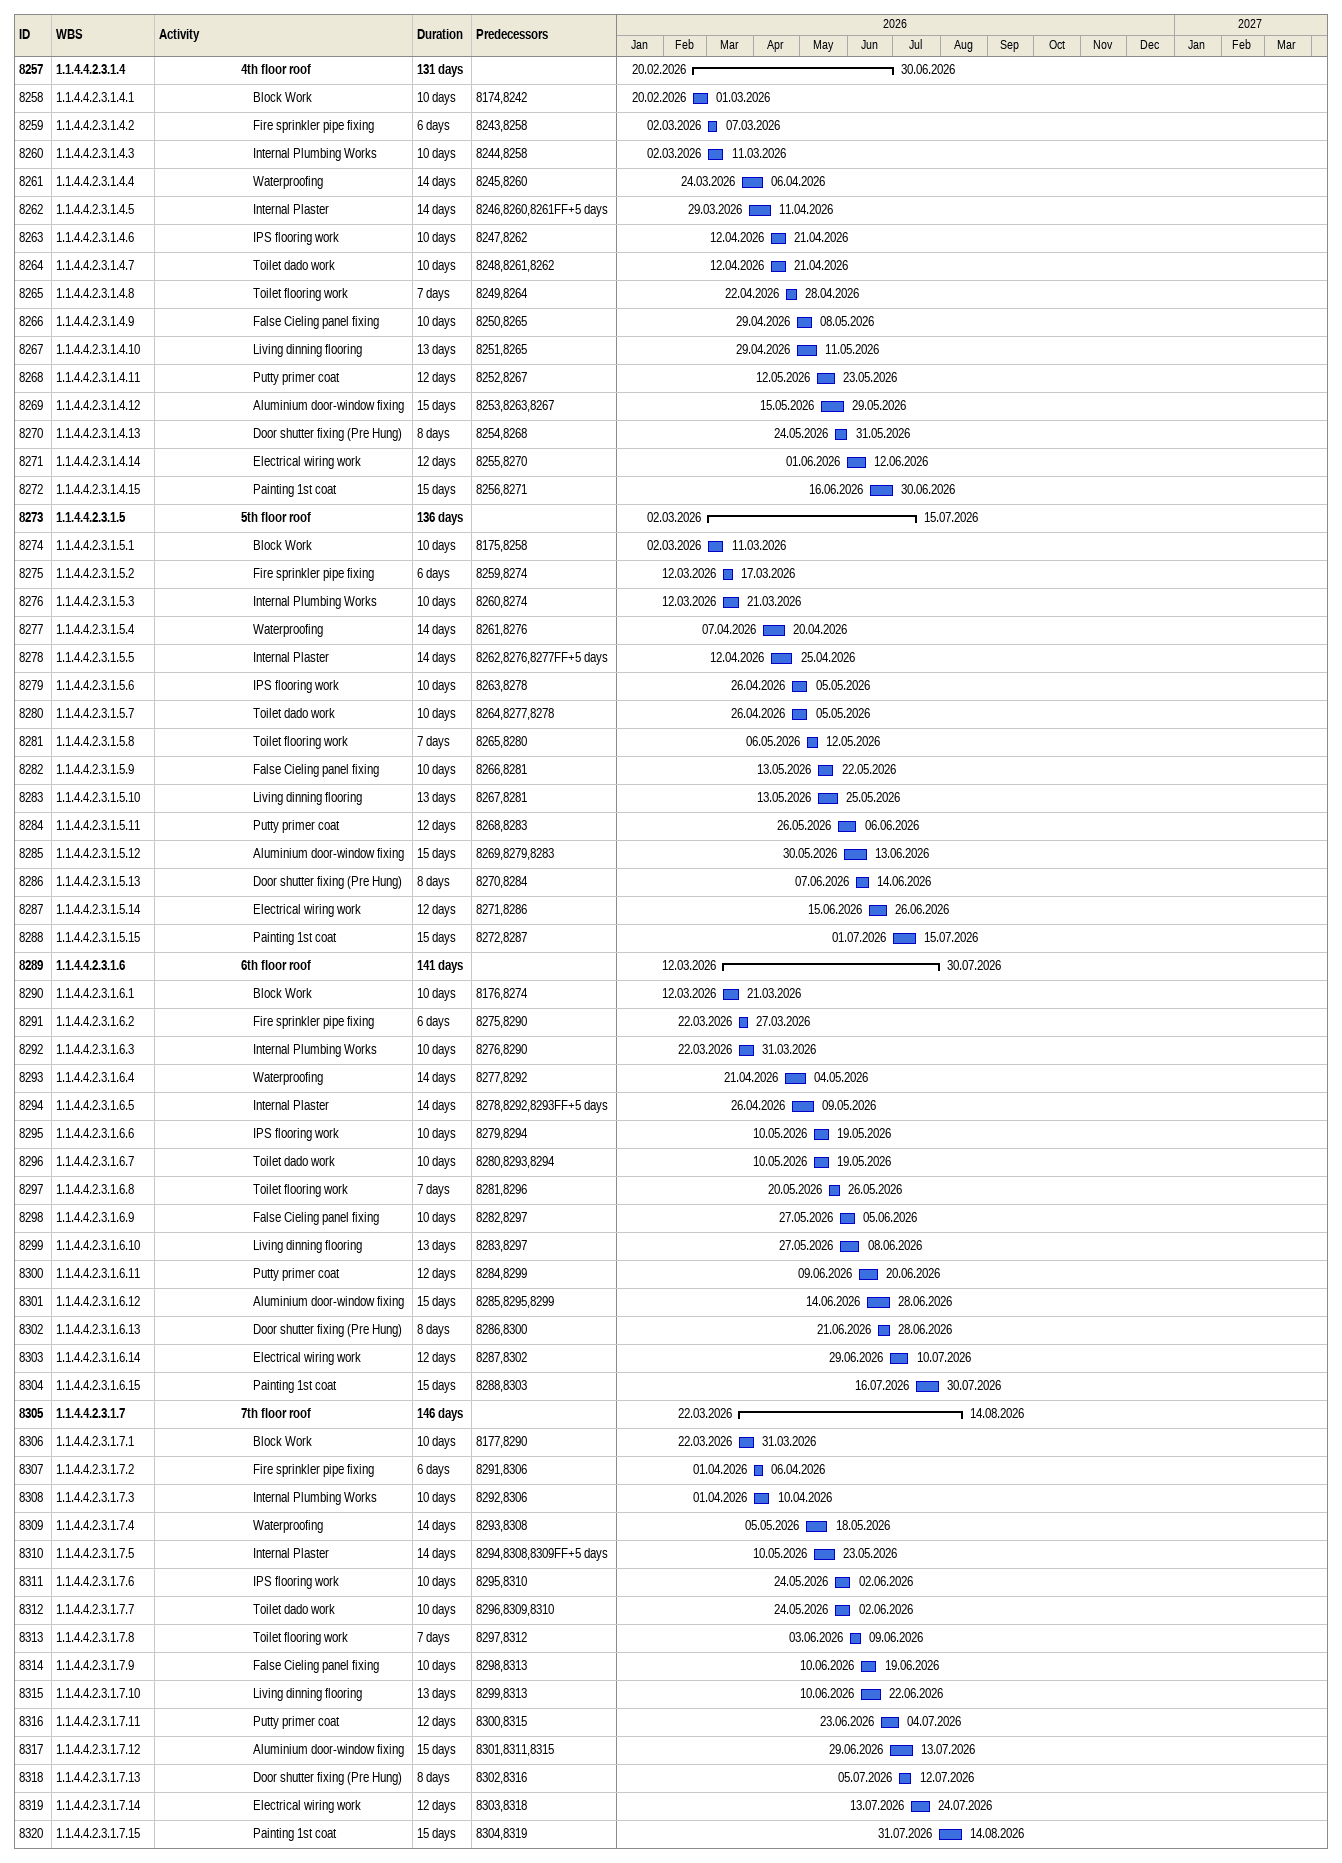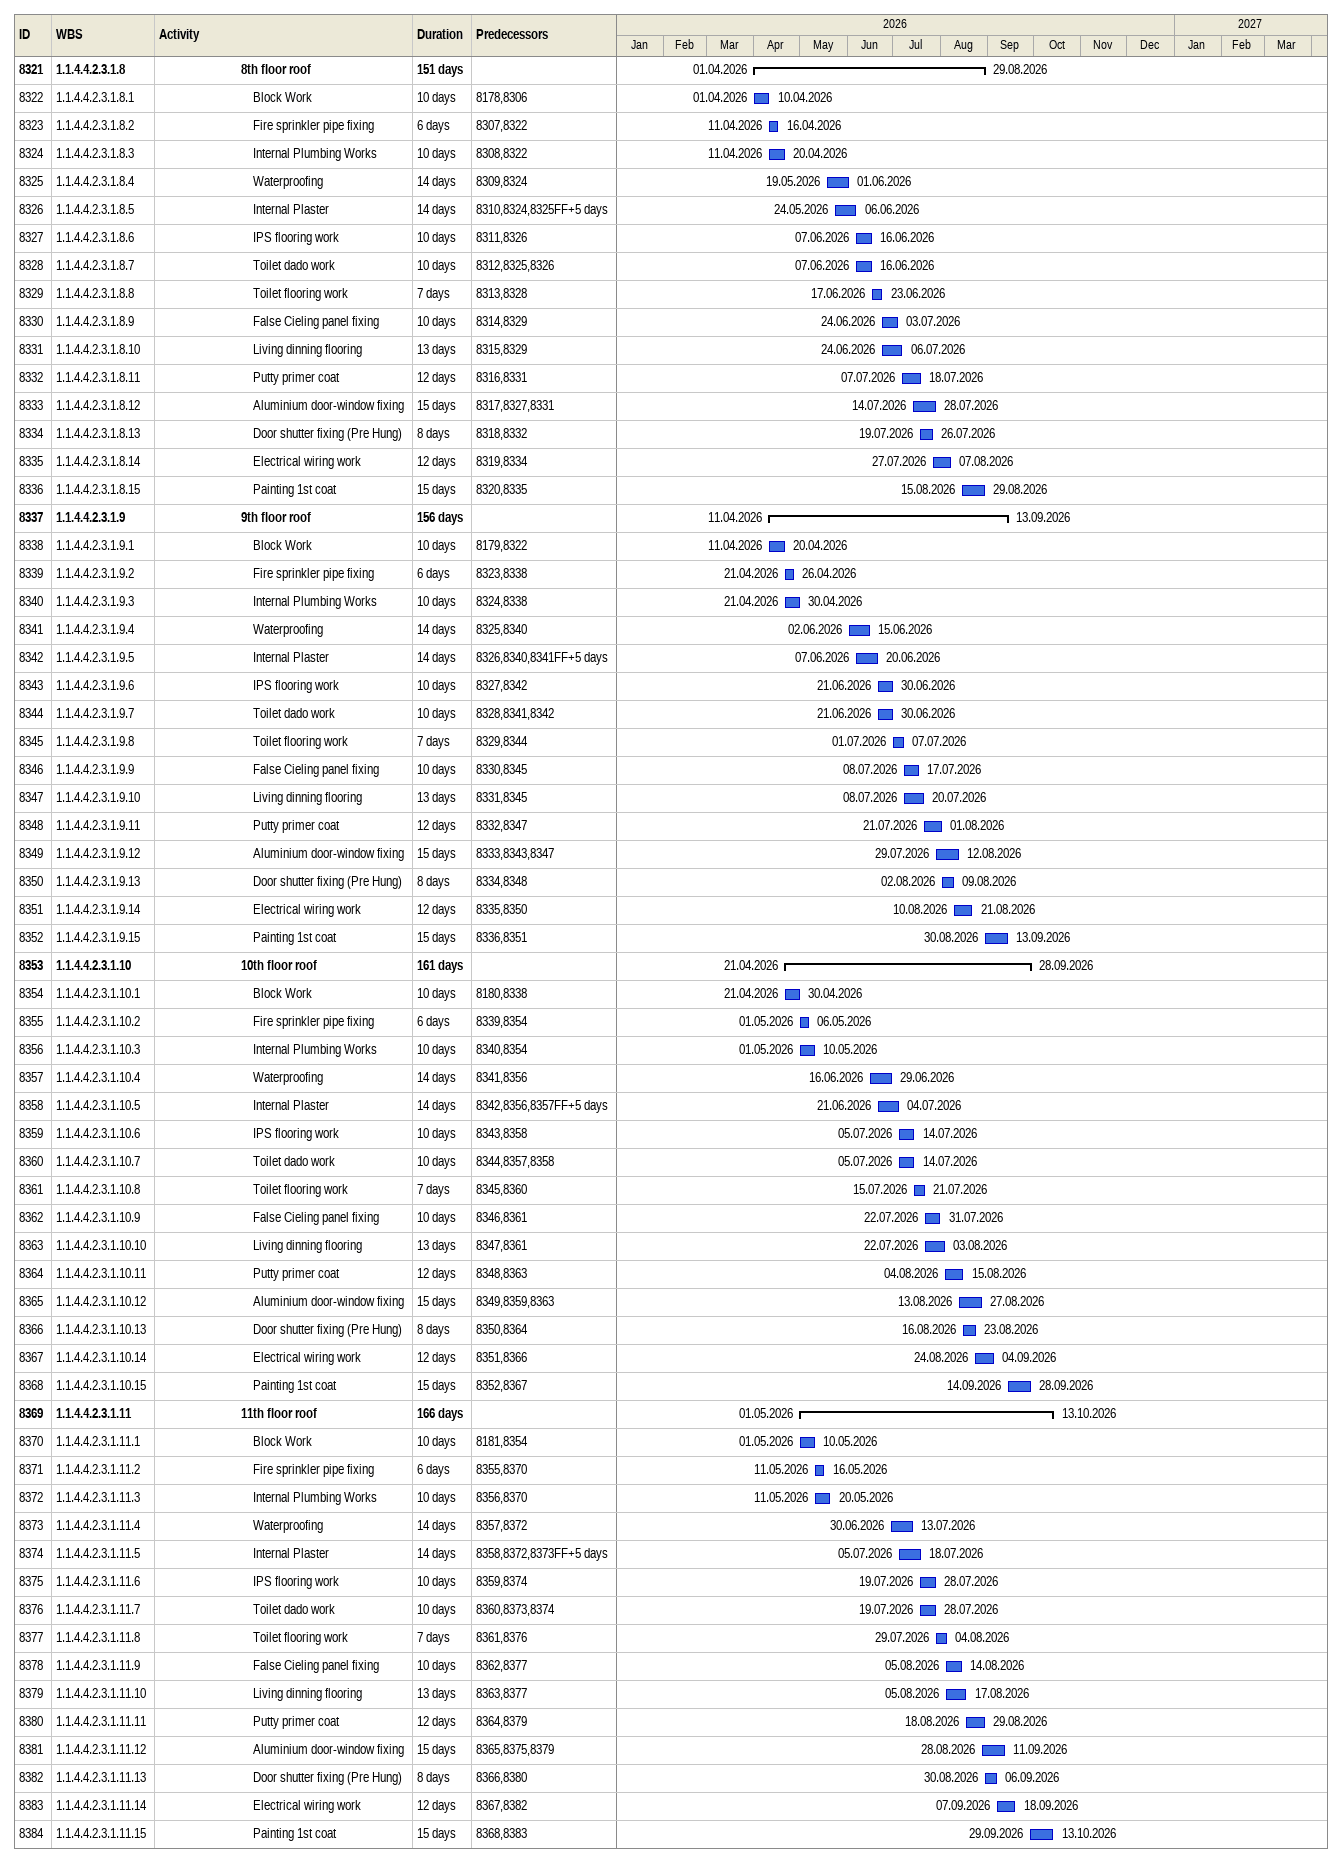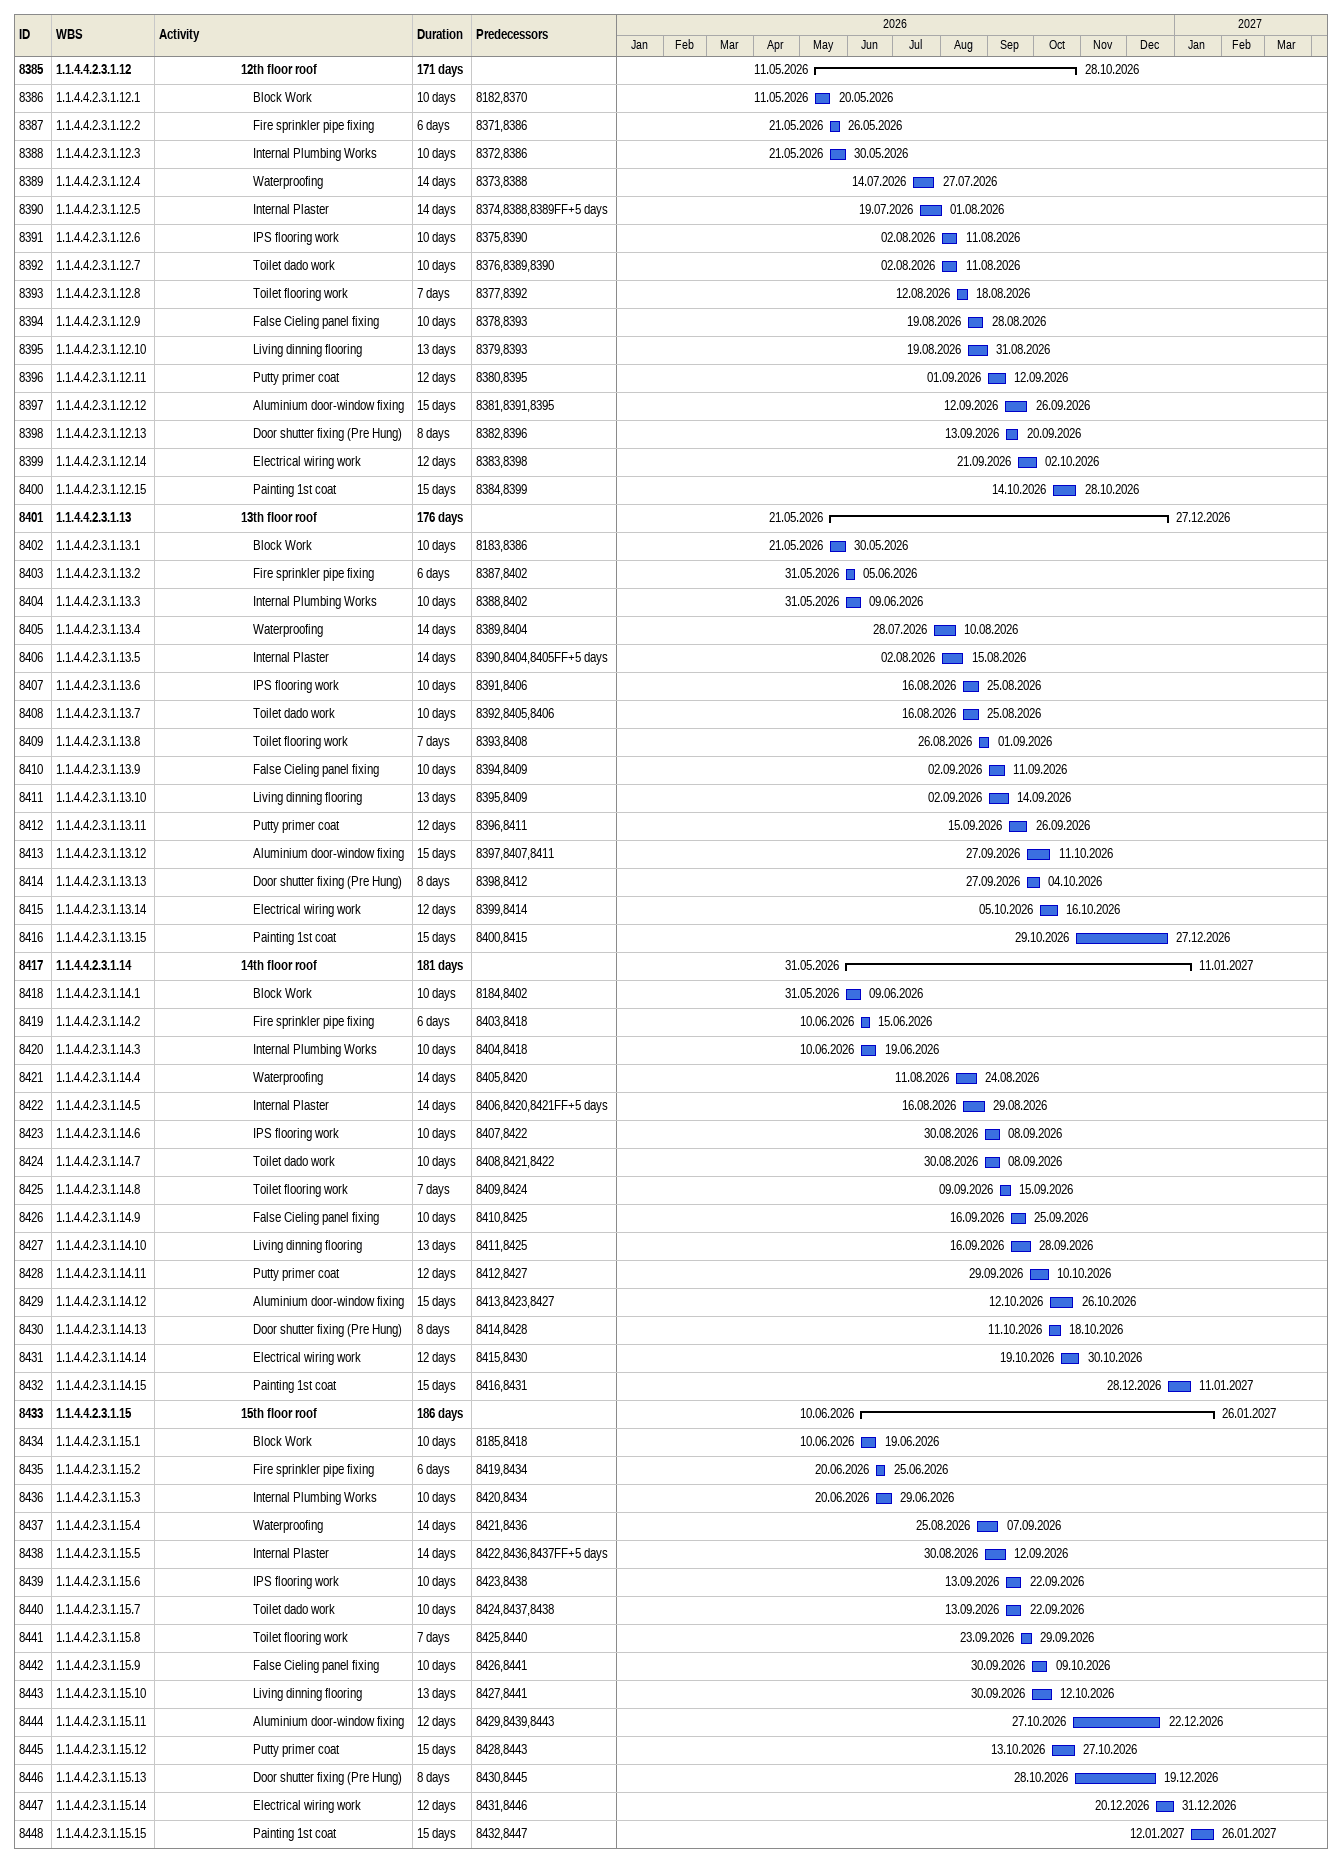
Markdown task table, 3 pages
| ID | WBS | Task | Duration | Start | Finish | Predecessors |
|---|---|---|---|---|---|---|
| 8257 | 1.1.4.4.2.3.1.4 | **4th floor roof** | 131d | 2026-02-20 | 2026-06-30 |  |
| 8258 | 1.1.4.4.2.3.1.4.1 | Block Work | 10d | 2026-02-20 | 2026-03-01 | 8174, 8242 |
| 8259 | 1.1.4.4.2.3.1.4.2 | Fire sprinkler pipe fixing | 6d | 2026-03-02 | 2026-03-07 | 8243, 8258 |
| 8260 | 1.1.4.4.2.3.1.4.3 | Internal Plumbing Works | 10d | 2026-03-02 | 2026-03-11 | 8244, 8258 |
| 8261 | 1.1.4.4.2.3.1.4.4 | Waterproofing | 14d | 2026-03-24 | 2026-04-06 | 8245, 8260 |
| 8262 | 1.1.4.4.2.3.1.4.5 | Internal Plaster | 14d | 2026-03-29 | 2026-04-11 | 8246, 8260, 8261FF+5d |
| 8263 | 1.1.4.4.2.3.1.4.6 | IPS flooring work | 10d | 2026-04-12 | 2026-04-21 | 8247, 8262 |
| 8264 | 1.1.4.4.2.3.1.4.7 | Toilet dado work | 10d | 2026-04-12 | 2026-04-21 | 8248, 8261, 8262 |
| 8265 | 1.1.4.4.2.3.1.4.8 | Toilet flooring work | 7d | 2026-04-22 | 2026-04-28 | 8249, 8264 |
| 8266 | 1.1.4.4.2.3.1.4.9 | False Cieling panel fixing | 10d | 2026-04-29 | 2026-05-08 | 8250, 8265 |
| 8267 | 1.1.4.4.2.3.1.4.10 | Living dinning flooring | 13d | 2026-04-29 | 2026-05-11 | 8251, 8265 |
| 8268 | 1.1.4.4.2.3.1.4.11 | Putty primer coat | 12d | 2026-05-12 | 2026-05-23 | 8252, 8267 |
| 8269 | 1.1.4.4.2.3.1.4.12 | Aluminium door-window fixing | 15d | 2026-05-15 | 2026-05-29 | 8253, 8263, 8267 |
| 8270 | 1.1.4.4.2.3.1.4.13 | Door shutter fixing (Pre Hung) | 8d | 2026-05-24 | 2026-05-31 | 8254, 8268 |
| 8271 | 1.1.4.4.2.3.1.4.14 | Electrical wiring work | 12d | 2026-06-01 | 2026-06-12 | 8255, 8270 |
| 8272 | 1.1.4.4.2.3.1.4.15 | Painting 1st coat | 15d | 2026-06-16 | 2026-06-30 | 8256, 8271 |
| 8273 | 1.1.4.4.2.3.1.5 | **5th floor roof** | 136d | 2026-03-02 | 2026-07-15 |  |
| 8274 | 1.1.4.4.2.3.1.5.1 | Block Work | 10d | 2026-03-02 | 2026-03-11 | 8175, 8258 |
| 8275 | 1.1.4.4.2.3.1.5.2 | Fire sprinkler pipe fixing | 6d | 2026-03-12 | 2026-03-17 | 8259, 8274 |
| 8276 | 1.1.4.4.2.3.1.5.3 | Internal Plumbing Works | 10d | 2026-03-12 | 2026-03-21 | 8260, 8274 |
| 8277 | 1.1.4.4.2.3.1.5.4 | Waterproofing | 14d | 2026-04-07 | 2026-04-20 | 8261, 8276 |
| 8278 | 1.1.4.4.2.3.1.5.5 | Internal Plaster | 14d | 2026-04-12 | 2026-04-25 | 8262, 8276, 8277FF+5d |
| 8279 | 1.1.4.4.2.3.1.5.6 | IPS flooring work | 10d | 2026-04-26 | 2026-05-05 | 8263, 8278 |
| 8280 | 1.1.4.4.2.3.1.5.7 | Toilet dado work | 10d | 2026-04-26 | 2026-05-05 | 8264, 8277, 8278 |
| 8281 | 1.1.4.4.2.3.1.5.8 | Toilet flooring work | 7d | 2026-05-06 | 2026-05-12 | 8265, 8280 |
| 8282 | 1.1.4.4.2.3.1.5.9 | False Cieling panel fixing | 10d | 2026-05-13 | 2026-05-22 | 8266, 8281 |
| 8283 | 1.1.4.4.2.3.1.5.10 | Living dinning flooring | 13d | 2026-05-13 | 2026-05-25 | 8267, 8281 |
| 8284 | 1.1.4.4.2.3.1.5.11 | Putty primer coat | 12d | 2026-05-26 | 2026-06-06 | 8268, 8283 |
| 8285 | 1.1.4.4.2.3.1.5.12 | Aluminium door-window fixing | 15d | 2026-05-30 | 2026-06-13 | 8269, 8279, 8283 |
| 8286 | 1.1.4.4.2.3.1.5.13 | Door shutter fixing (Pre Hung) | 8d | 2026-06-07 | 2026-06-14 | 8270, 8284 |
| 8287 | 1.1.4.4.2.3.1.5.14 | Electrical wiring work | 12d | 2026-06-15 | 2026-06-26 | 8271, 8286 |
| 8288 | 1.1.4.4.2.3.1.5.15 | Painting 1st coat | 15d | 2026-07-01 | 2026-07-15 | 8272, 8287 |
| 8289 | 1.1.4.4.2.3.1.6 | **6th floor roof** | 141d | 2026-03-12 | 2026-07-30 |  |
| 8290 | 1.1.4.4.2.3.1.6.1 | Block Work | 10d | 2026-03-12 | 2026-03-21 | 8176, 8274 |
| 8291 | 1.1.4.4.2.3.1.6.2 | Fire sprinkler pipe fixing | 6d | 2026-03-22 | 2026-03-27 | 8275, 8290 |
| 8292 | 1.1.4.4.2.3.1.6.3 | Internal Plumbing Works | 10d | 2026-03-22 | 2026-03-31 | 8276, 8290 |
| 8293 | 1.1.4.4.2.3.1.6.4 | Waterproofing | 14d | 2026-04-21 | 2026-05-04 | 8277, 8292 |
| 8294 | 1.1.4.4.2.3.1.6.5 | Internal Plaster | 14d | 2026-04-26 | 2026-05-09 | 8278, 8292, 8293FF+5d |
| 8295 | 1.1.4.4.2.3.1.6.6 | IPS flooring work | 10d | 2026-05-10 | 2026-05-19 | 8279, 8294 |
| 8296 | 1.1.4.4.2.3.1.6.7 | Toilet dado work | 10d | 2026-05-10 | 2026-05-19 | 8280, 8293, 8294 |
| 8297 | 1.1.4.4.2.3.1.6.8 | Toilet flooring work | 7d | 2026-05-20 | 2026-05-26 | 8281, 8296 |
| 8298 | 1.1.4.4.2.3.1.6.9 | False Cieling panel fixing | 10d | 2026-05-27 | 2026-06-05 | 8282, 8297 |
| 8299 | 1.1.4.4.2.3.1.6.10 | Living dinning flooring | 13d | 2026-05-27 | 2026-06-08 | 8283, 8297 |
| 8300 | 1.1.4.4.2.3.1.6.11 | Putty primer coat | 12d | 2026-06-09 | 2026-06-20 | 8284, 8299 |
| 8301 | 1.1.4.4.2.3.1.6.12 | Aluminium door-window fixing | 15d | 2026-06-14 | 2026-06-28 | 8285, 8295, 8299 |
| 8302 | 1.1.4.4.2.3.1.6.13 | Door shutter fixing (Pre Hung) | 8d | 2026-06-21 | 2026-06-28 | 8286, 8300 |
| 8303 | 1.1.4.4.2.3.1.6.14 | Electrical wiring work | 12d | 2026-06-29 | 2026-07-10 | 8287, 8302 |
| 8304 | 1.1.4.4.2.3.1.6.15 | Painting 1st coat | 15d | 2026-07-16 | 2026-07-30 | 8288, 8303 |
| 8305 | 1.1.4.4.2.3.1.7 | **7th floor roof** | 146d | 2026-03-22 | 2026-08-14 |  |
| 8306 | 1.1.4.4.2.3.1.7.1 | Block Work | 10d | 2026-03-22 | 2026-03-31 | 8177, 8290 |
| 8307 | 1.1.4.4.2.3.1.7.2 | Fire sprinkler pipe fixing | 6d | 2026-04-01 | 2026-04-06 | 8291, 8306 |
| 8308 | 1.1.4.4.2.3.1.7.3 | Internal Plumbing Works | 10d | 2026-04-01 | 2026-04-10 | 8292, 8306 |
| 8309 | 1.1.4.4.2.3.1.7.4 | Waterproofing | 14d | 2026-05-05 | 2026-05-18 | 8293, 8308 |
| 8310 | 1.1.4.4.2.3.1.7.5 | Internal Plaster | 14d | 2026-05-10 | 2026-05-23 | 8294, 8308, 8309FF+5d |
| 8311 | 1.1.4.4.2.3.1.7.6 | IPS flooring work | 10d | 2026-05-24 | 2026-06-02 | 8295, 8310 |
| 8312 | 1.1.4.4.2.3.1.7.7 | Toilet dado work | 10d | 2026-05-24 | 2026-06-02 | 8296, 8309, 8310 |
| 8313 | 1.1.4.4.2.3.1.7.8 | Toilet flooring work | 7d | 2026-06-03 | 2026-06-09 | 8297, 8312 |
| 8314 | 1.1.4.4.2.3.1.7.9 | False Cieling panel fixing | 10d | 2026-06-10 | 2026-06-19 | 8298, 8313 |
| 8315 | 1.1.4.4.2.3.1.7.10 | Living dinning flooring | 13d | 2026-06-10 | 2026-06-22 | 8299, 8313 |
| 8316 | 1.1.4.4.2.3.1.7.11 | Putty primer coat | 12d | 2026-06-23 | 2026-07-04 | 8300, 8315 |
| 8317 | 1.1.4.4.2.3.1.7.12 | Aluminium door-window fixing | 15d | 2026-06-29 | 2026-07-13 | 8301, 8311, 8315 |
| 8318 | 1.1.4.4.2.3.1.7.13 | Door shutter fixing (Pre Hung) | 8d | 2026-07-05 | 2026-07-12 | 8302, 8316 |
| 8319 | 1.1.4.4.2.3.1.7.14 | Electrical wiring work | 12d | 2026-07-13 | 2026-07-24 | 8303, 8318 |
| 8320 | 1.1.4.4.2.3.1.7.15 | Painting 1st coat | 15d | 2026-07-31 | 2026-08-14 | 8304, 8319 |
| 8321 | 1.1.4.4.2.3.1.8 | **8th floor roof** | 151d | 2026-04-01 | 2026-08-29 |  |
| 8322 | 1.1.4.4.2.3.1.8.1 | Block Work | 10d | 2026-04-01 | 2026-04-10 | 8178, 8306 |
| 8323 | 1.1.4.4.2.3.1.8.2 | Fire sprinkler pipe fixing | 6d | 2026-04-11 | 2026-04-16 | 8307, 8322 |
| 8324 | 1.1.4.4.2.3.1.8.3 | Internal Plumbing Works | 10d | 2026-04-11 | 2026-04-20 | 8308, 8322 |
| 8325 | 1.1.4.4.2.3.1.8.4 | Waterproofing | 14d | 2026-05-19 | 2026-06-01 | 8309, 8324 |
| 8326 | 1.1.4.4.2.3.1.8.5 | Internal Plaster | 14d | 2026-05-24 | 2026-06-06 | 8310, 8324, 8325FF+5d |
| 8327 | 1.1.4.4.2.3.1.8.6 | IPS flooring work | 10d | 2026-06-07 | 2026-06-16 | 8311, 8326 |
| 8328 | 1.1.4.4.2.3.1.8.7 | Toilet dado work | 10d | 2026-06-07 | 2026-06-16 | 8312, 8325, 8326 |
| 8329 | 1.1.4.4.2.3.1.8.8 | Toilet flooring work | 7d | 2026-06-17 | 2026-06-23 | 8313, 8328 |
| 8330 | 1.1.4.4.2.3.1.8.9 | False Cieling panel fixing | 10d | 2026-06-24 | 2026-07-03 | 8314, 8329 |
| 8331 | 1.1.4.4.2.3.1.8.10 | Living dinning flooring | 13d | 2026-06-24 | 2026-07-06 | 8315, 8329 |
| 8332 | 1.1.4.4.2.3.1.8.11 | Putty primer coat | 12d | 2026-07-07 | 2026-07-18 | 8316, 8331 |
| 8333 | 1.1.4.4.2.3.1.8.12 | Aluminium door-window fixing | 15d | 2026-07-14 | 2026-07-28 | 8317, 8327, 8331 |
| 8334 | 1.1.4.4.2.3.1.8.13 | Door shutter fixing (Pre Hung) | 8d | 2026-07-19 | 2026-07-26 | 8318, 8332 |
| 8335 | 1.1.4.4.2.3.1.8.14 | Electrical wiring work | 12d | 2026-07-27 | 2026-08-07 | 8319, 8334 |
| 8336 | 1.1.4.4.2.3.1.8.15 | Painting 1st coat | 15d | 2026-08-15 | 2026-08-29 | 8320, 8335 |
| 8337 | 1.1.4.4.2.3.1.9 | **9th floor roof** | 156d | 2026-04-11 | 2026-09-13 |  |
| 8338 | 1.1.4.4.2.3.1.9.1 | Block Work | 10d | 2026-04-11 | 2026-04-20 | 8179, 8322 |
| 8339 | 1.1.4.4.2.3.1.9.2 | Fire sprinkler pipe fixing | 6d | 2026-04-21 | 2026-04-26 | 8323, 8338 |
| 8340 | 1.1.4.4.2.3.1.9.3 | Internal Plumbing Works | 10d | 2026-04-21 | 2026-04-30 | 8324, 8338 |
| 8341 | 1.1.4.4.2.3.1.9.4 | Waterproofing | 14d | 2026-06-02 | 2026-06-15 | 8325, 8340 |
| 8342 | 1.1.4.4.2.3.1.9.5 | Internal Plaster | 14d | 2026-06-07 | 2026-06-20 | 8326, 8340, 8341FF+5d |
| 8343 | 1.1.4.4.2.3.1.9.6 | IPS flooring work | 10d | 2026-06-21 | 2026-06-30 | 8327, 8342 |
| 8344 | 1.1.4.4.2.3.1.9.7 | Toilet dado work | 10d | 2026-06-21 | 2026-06-30 | 8328, 8341, 8342 |
| 8345 | 1.1.4.4.2.3.1.9.8 | Toilet flooring work | 7d | 2026-07-01 | 2026-07-07 | 8329, 8344 |
| 8346 | 1.1.4.4.2.3.1.9.9 | False Cieling panel fixing | 10d | 2026-07-08 | 2026-07-17 | 8330, 8345 |
| 8347 | 1.1.4.4.2.3.1.9.10 | Living dinning flooring | 13d | 2026-07-08 | 2026-07-20 | 8331, 8345 |
| 8348 | 1.1.4.4.2.3.1.9.11 | Putty primer coat | 12d | 2026-07-21 | 2026-08-01 | 8332, 8347 |
| 8349 | 1.1.4.4.2.3.1.9.12 | Aluminium door-window fixing | 15d | 2026-07-29 | 2026-08-12 | 8333, 8343, 8347 |
| 8350 | 1.1.4.4.2.3.1.9.13 | Door shutter fixing (Pre Hung) | 8d | 2026-08-02 | 2026-08-09 | 8334, 8348 |
| 8351 | 1.1.4.4.2.3.1.9.14 | Electrical wiring work | 12d | 2026-08-10 | 2026-08-21 | 8335, 8350 |
| 8352 | 1.1.4.4.2.3.1.9.15 | Painting 1st coat | 15d | 2026-08-30 | 2026-09-13 | 8336, 8351 |
| 8353 | 1.1.4.4.2.3.1.10 | **10th floor roof** | 161d | 2026-04-21 | 2026-09-28 |  |
| 8354 | 1.1.4.4.2.3.1.10.1 | Block Work | 10d | 2026-04-21 | 2026-04-30 | 8180, 8338 |
| 8355 | 1.1.4.4.2.3.1.10.2 | Fire sprinkler pipe fixing | 6d | 2026-05-01 | 2026-05-06 | 8339, 8354 |
| 8356 | 1.1.4.4.2.3.1.10.3 | Internal Plumbing Works | 10d | 2026-05-01 | 2026-05-10 | 8340, 8354 |
| 8357 | 1.1.4.4.2.3.1.10.4 | Waterproofing | 14d | 2026-06-16 | 2026-06-29 | 8341, 8356 |
| 8358 | 1.1.4.4.2.3.1.10.5 | Internal Plaster | 14d | 2026-06-21 | 2026-07-04 | 8342, 8356, 8357FF+5d |
| 8359 | 1.1.4.4.2.3.1.10.6 | IPS flooring work | 10d | 2026-07-05 | 2026-07-14 | 8343, 8358 |
| 8360 | 1.1.4.4.2.3.1.10.7 | Toilet dado work | 10d | 2026-07-05 | 2026-07-14 | 8344, 8357, 8358 |
| 8361 | 1.1.4.4.2.3.1.10.8 | Toilet flooring work | 7d | 2026-07-15 | 2026-07-21 | 8345, 8360 |
| 8362 | 1.1.4.4.2.3.1.10.9 | False Cieling panel fixing | 10d | 2026-07-22 | 2026-07-31 | 8346, 8361 |
| 8363 | 1.1.4.4.2.3.1.10.10 | Living dinning flooring | 13d | 2026-07-22 | 2026-08-03 | 8347, 8361 |
| 8364 | 1.1.4.4.2.3.1.10.11 | Putty primer coat | 12d | 2026-08-04 | 2026-08-15 | 8348, 8363 |
| 8365 | 1.1.4.4.2.3.1.10.12 | Aluminium door-window fixing | 15d | 2026-08-13 | 2026-08-27 | 8349, 8359, 8363 |
| 8366 | 1.1.4.4.2.3.1.10.13 | Door shutter fixing (Pre Hung) | 8d | 2026-08-16 | 2026-08-23 | 8350, 8364 |
| 8367 | 1.1.4.4.2.3.1.10.14 | Electrical wiring work | 12d | 2026-08-24 | 2026-09-04 | 8351, 8366 |
| 8368 | 1.1.4.4.2.3.1.10.15 | Painting 1st coat | 15d | 2026-09-14 | 2026-09-28 | 8352, 8367 |
| 8369 | 1.1.4.4.2.3.1.11 | **11th floor roof** | 166d | 2026-05-01 | 2026-10-13 |  |
| 8370 | 1.1.4.4.2.3.1.11.1 | Block Work | 10d | 2026-05-01 | 2026-05-10 | 8181, 8354 |
| 8371 | 1.1.4.4.2.3.1.11.2 | Fire sprinkler pipe fixing | 6d | 2026-05-11 | 2026-05-16 | 8355, 8370 |
| 8372 | 1.1.4.4.2.3.1.11.3 | Internal Plumbing Works | 10d | 2026-05-11 | 2026-05-20 | 8356, 8370 |
| 8373 | 1.1.4.4.2.3.1.11.4 | Waterproofing | 14d | 2026-06-30 | 2026-07-13 | 8357, 8372 |
| 8374 | 1.1.4.4.2.3.1.11.5 | Internal Plaster | 14d | 2026-07-05 | 2026-07-18 | 8358, 8372, 8373FF+5d |
| 8375 | 1.1.4.4.2.3.1.11.6 | IPS flooring work | 10d | 2026-07-19 | 2026-07-28 | 8359, 8374 |
| 8376 | 1.1.4.4.2.3.1.11.7 | Toilet dado work | 10d | 2026-07-19 | 2026-07-28 | 8360, 8373, 8374 |
| 8377 | 1.1.4.4.2.3.1.11.8 | Toilet flooring work | 7d | 2026-07-29 | 2026-08-04 | 8361, 8376 |
| 8378 | 1.1.4.4.2.3.1.11.9 | False Cieling panel fixing | 10d | 2026-08-05 | 2026-08-14 | 8362, 8377 |
| 8379 | 1.1.4.4.2.3.1.11.10 | Living dinning flooring | 13d | 2026-08-05 | 2026-08-17 | 8363, 8377 |
| 8380 | 1.1.4.4.2.3.1.11.11 | Putty primer coat | 12d | 2026-08-18 | 2026-08-29 | 8364, 8379 |
| 8381 | 1.1.4.4.2.3.1.11.12 | Aluminium door-window fixing | 15d | 2026-08-28 | 2026-09-11 | 8365, 8375, 8379 |
| 8382 | 1.1.4.4.2.3.1.11.13 | Door shutter fixing (Pre Hung) | 8d | 2026-08-30 | 2026-09-06 | 8366, 8380 |
| 8383 | 1.1.4.4.2.3.1.11.14 | Electrical wiring work | 12d | 2026-09-07 | 2026-09-18 | 8367, 8382 |
| 8384 | 1.1.4.4.2.3.1.11.15 | Painting 1st coat | 15d | 2026-09-29 | 2026-10-13 | 8368, 8383 |
| 8385 | 1.1.4.4.2.3.1.12 | **12th floor roof** | 171d | 2026-05-11 | 2026-10-28 |  |
| 8386 | 1.1.4.4.2.3.1.12.1 | Block Work | 10d | 2026-05-11 | 2026-05-20 | 8182, 8370 |
| 8387 | 1.1.4.4.2.3.1.12.2 | Fire sprinkler pipe fixing | 6d | 2026-05-21 | 2026-05-26 | 8371, 8386 |
| 8388 | 1.1.4.4.2.3.1.12.3 | Internal Plumbing Works | 10d | 2026-05-21 | 2026-05-30 | 8372, 8386 |
| 8389 | 1.1.4.4.2.3.1.12.4 | Waterproofing | 14d | 2026-07-14 | 2026-07-27 | 8373, 8388 |
| 8390 | 1.1.4.4.2.3.1.12.5 | Internal Plaster | 14d | 2026-07-19 | 2026-08-01 | 8374, 8388, 8389FF+5d |
| 8391 | 1.1.4.4.2.3.1.12.6 | IPS flooring work | 10d | 2026-08-02 | 2026-08-11 | 8375, 8390 |
| 8392 | 1.1.4.4.2.3.1.12.7 | Toilet dado work | 10d | 2026-08-02 | 2026-08-11 | 8376, 8389, 8390 |
| 8393 | 1.1.4.4.2.3.1.12.8 | Toilet flooring work | 7d | 2026-08-12 | 2026-08-18 | 8377, 8392 |
| 8394 | 1.1.4.4.2.3.1.12.9 | False Cieling panel fixing | 10d | 2026-08-19 | 2026-08-28 | 8378, 8393 |
| 8395 | 1.1.4.4.2.3.1.12.10 | Living dinning flooring | 13d | 2026-08-19 | 2026-08-31 | 8379, 8393 |
| 8396 | 1.1.4.4.2.3.1.12.11 | Putty primer coat | 12d | 2026-09-01 | 2026-09-12 | 8380, 8395 |
| 8397 | 1.1.4.4.2.3.1.12.12 | Aluminium door-window fixing | 15d | 2026-09-12 | 2026-09-26 | 8381, 8391, 8395 |
| 8398 | 1.1.4.4.2.3.1.12.13 | Door shutter fixing (Pre Hung) | 8d | 2026-09-13 | 2026-09-20 | 8382, 8396 |
| 8399 | 1.1.4.4.2.3.1.12.14 | Electrical wiring work | 12d | 2026-09-21 | 2026-10-02 | 8383, 8398 |
| 8400 | 1.1.4.4.2.3.1.12.15 | Painting 1st coat | 15d | 2026-10-14 | 2026-10-28 | 8384, 8399 |
| 8401 | 1.1.4.4.2.3.1.13 | **13th floor roof** | 176d | 2026-05-21 | 2026-12-27 |  |
| 8402 | 1.1.4.4.2.3.1.13.1 | Block Work | 10d | 2026-05-21 | 2026-05-30 | 8183, 8386 |
| 8403 | 1.1.4.4.2.3.1.13.2 | Fire sprinkler pipe fixing | 6d | 2026-05-31 | 2026-06-05 | 8387, 8402 |
| 8404 | 1.1.4.4.2.3.1.13.3 | Internal Plumbing Works | 10d | 2026-05-31 | 2026-06-09 | 8388, 8402 |
| 8405 | 1.1.4.4.2.3.1.13.4 | Waterproofing | 14d | 2026-07-28 | 2026-08-10 | 8389, 8404 |
| 8406 | 1.1.4.4.2.3.1.13.5 | Internal Plaster | 14d | 2026-08-02 | 2026-08-15 | 8390, 8404, 8405FF+5d |
| 8407 | 1.1.4.4.2.3.1.13.6 | IPS flooring work | 10d | 2026-08-16 | 2026-08-25 | 8391, 8406 |
| 8408 | 1.1.4.4.2.3.1.13.7 | Toilet dado work | 10d | 2026-08-16 | 2026-08-25 | 8392, 8405, 8406 |
| 8409 | 1.1.4.4.2.3.1.13.8 | Toilet flooring work | 7d | 2026-08-26 | 2026-09-01 | 8393, 8408 |
| 8410 | 1.1.4.4.2.3.1.13.9 | False Cieling panel fixing | 10d | 2026-09-02 | 2026-09-11 | 8394, 8409 |
| 8411 | 1.1.4.4.2.3.1.13.10 | Living dinning flooring | 13d | 2026-09-02 | 2026-09-14 | 8395, 8409 |
| 8412 | 1.1.4.4.2.3.1.13.11 | Putty primer coat | 12d | 2026-09-15 | 2026-09-26 | 8396, 8411 |
| 8413 | 1.1.4.4.2.3.1.13.12 | Aluminium door-window fixing | 15d | 2026-09-27 | 2026-10-11 | 8397, 8407, 8411 |
| 8414 | 1.1.4.4.2.3.1.13.13 | Door shutter fixing (Pre Hung) | 8d | 2026-09-27 | 2026-10-04 | 8398, 8412 |
| 8415 | 1.1.4.4.2.3.1.13.14 | Electrical wiring work | 12d | 2026-10-05 | 2026-10-16 | 8399, 8414 |
| 8416 | 1.1.4.4.2.3.1.13.15 | Painting 1st coat | 15d | 2026-10-29 | 2026-12-27 | 8400, 8415 |
| 8417 | 1.1.4.4.2.3.1.14 | **14th floor roof** | 181d | 2026-05-31 | 2027-01-11 |  |
| 8418 | 1.1.4.4.2.3.1.14.1 | Block Work | 10d | 2026-05-31 | 2026-06-09 | 8184, 8402 |
| 8419 | 1.1.4.4.2.3.1.14.2 | Fire sprinkler pipe fixing | 6d | 2026-06-10 | 2026-06-15 | 8403, 8418 |
| 8420 | 1.1.4.4.2.3.1.14.3 | Internal Plumbing Works | 10d | 2026-06-10 | 2026-06-19 | 8404, 8418 |
| 8421 | 1.1.4.4.2.3.1.14.4 | Waterproofing | 14d | 2026-08-11 | 2026-08-24 | 8405, 8420 |
| 8422 | 1.1.4.4.2.3.1.14.5 | Internal Plaster | 14d | 2026-08-16 | 2026-08-29 | 8406, 8420, 8421FF+5d |
| 8423 | 1.1.4.4.2.3.1.14.6 | IPS flooring work | 10d | 2026-08-30 | 2026-09-08 | 8407, 8422 |
| 8424 | 1.1.4.4.2.3.1.14.7 | Toilet dado work | 10d | 2026-08-30 | 2026-09-08 | 8408, 8421, 8422 |
| 8425 | 1.1.4.4.2.3.1.14.8 | Toilet flooring work | 7d | 2026-09-09 | 2026-09-15 | 8409, 8424 |
| 8426 | 1.1.4.4.2.3.1.14.9 | False Cieling panel fixing | 10d | 2026-09-16 | 2026-09-25 | 8410, 8425 |
| 8427 | 1.1.4.4.2.3.1.14.10 | Living dinning flooring | 13d | 2026-09-16 | 2026-09-28 | 8411, 8425 |
| 8428 | 1.1.4.4.2.3.1.14.11 | Putty primer coat | 12d | 2026-09-29 | 2026-10-10 | 8412, 8427 |
| 8429 | 1.1.4.4.2.3.1.14.12 | Aluminium door-window fixing | 15d | 2026-10-12 | 2026-10-26 | 8413, 8423, 8427 |
| 8430 | 1.1.4.4.2.3.1.14.13 | Door shutter fixing (Pre Hung) | 8d | 2026-10-11 | 2026-10-18 | 8414, 8428 |
| 8431 | 1.1.4.4.2.3.1.14.14 | Electrical wiring work | 12d | 2026-10-19 | 2026-10-30 | 8415, 8430 |
| 8432 | 1.1.4.4.2.3.1.14.15 | Painting 1st coat | 15d | 2026-12-28 | 2027-01-11 | 8416, 8431 |
| 8433 | 1.1.4.4.2.3.1.15 | **15th floor roof** | 186d | 2026-06-10 | 2027-01-26 |  |
| 8434 | 1.1.4.4.2.3.1.15.1 | Block Work | 10d | 2026-06-10 | 2026-06-19 | 8185, 8418 |
| 8435 | 1.1.4.4.2.3.1.15.2 | Fire sprinkler pipe fixing | 6d | 2026-06-20 | 2026-06-25 | 8419, 8434 |
| 8436 | 1.1.4.4.2.3.1.15.3 | Internal Plumbing Works | 10d | 2026-06-20 | 2026-06-29 | 8420, 8434 |
| 8437 | 1.1.4.4.2.3.1.15.4 | Waterproofing | 14d | 2026-08-25 | 2026-09-07 | 8421, 8436 |
| 8438 | 1.1.4.4.2.3.1.15.5 | Internal Plaster | 14d | 2026-08-30 | 2026-09-12 | 8422, 8436, 8437FF+5d |
| 8439 | 1.1.4.4.2.3.1.15.6 | IPS flooring work | 10d | 2026-09-13 | 2026-09-22 | 8423, 8438 |
| 8440 | 1.1.4.4.2.3.1.15.7 | Toilet dado work | 10d | 2026-09-13 | 2026-09-22 | 8424, 8437, 8438 |
| 8441 | 1.1.4.4.2.3.1.15.8 | Toilet flooring work | 7d | 2026-09-23 | 2026-09-29 | 8425, 8440 |
| 8442 | 1.1.4.4.2.3.1.15.9 | False Cieling panel fixing | 10d | 2026-09-30 | 2026-10-09 | 8426, 8441 |
| 8443 | 1.1.4.4.2.3.1.15.10 | Living dinning flooring | 13d | 2026-09-30 | 2026-10-12 | 8427, 8441 |
| 8444 | 1.1.4.4.2.3.1.15.11 | Aluminium door-window fixing | 12d | 2026-10-27 | 2026-12-22 | 8429, 8439, 8443 |
| 8445 | 1.1.4.4.2.3.1.15.12 | Putty primer coat | 15d | 2026-10-13 | 2026-10-27 | 8428, 8443 |
| 8446 | 1.1.4.4.2.3.1.15.13 | Door shutter fixing (Pre Hung) | 8d | 2026-10-28 | 2026-12-19 | 8430, 8445 |
| 8447 | 1.1.4.4.2.3.1.15.14 | Electrical wiring work | 12d | 2026-12-20 | 2026-12-31 | 8431, 8446 |
| 8448 | 1.1.4.4.2.3.1.15.15 | Painting 1st coat | 15d | 2027-01-12 | 2027-01-26 | 8432, 8447 |
